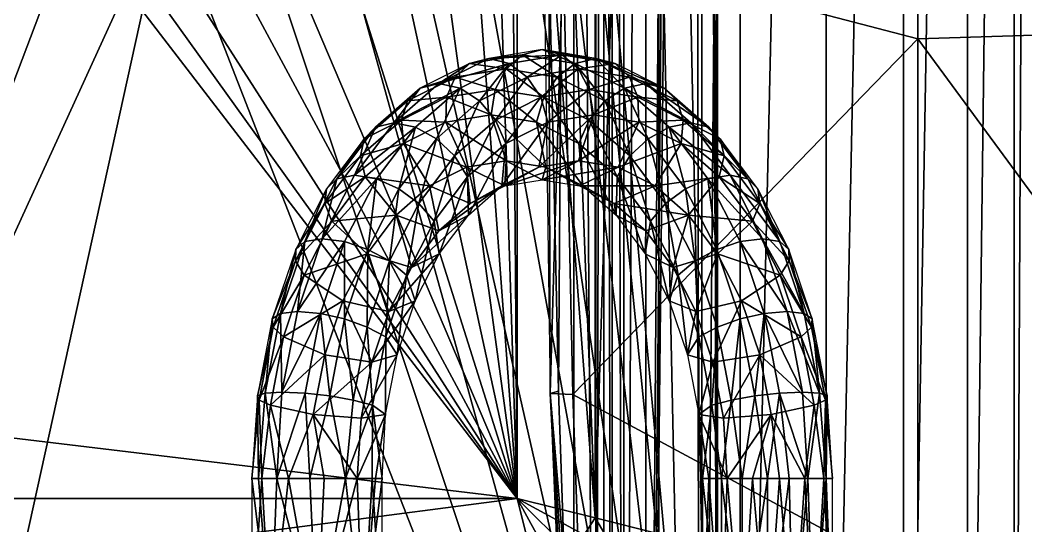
# Model space of a CAD drawing. Units: millimetres at full size, sheet at 1:50. Extents: x -9750 to 9750, y -6680 to 6675.
# Drawn here: x -4195.4 to -4095, y 3938.6 to 3989.1 of the extents above; entities that cross this region are included whole.
import ezdxf

# ---------------------------------------------------------------- set-up
doc = ezdxf.new("R2010")
doc.units = ezdxf.units.MM
doc.header["$LTSCALE"] = 50
doc.layers.add('0-A_汎用オブジェクト（実装）', color=4, linetype='Continuous')

msp = doc.modelspace()

# ---------------------------------------------------------------- wipeouts: each hides what was drawn before it
msp.add_wipeout([(-5115.77, 3745.05), (-4015.77, 3745.05), (-4015.77, 5120.05), (-4015.77, 5120.05)])

# ---------------------------------------------------------------- next in the draw order: wipeouts: each hides what was drawn before it
msp.add_wipeout([(-5115.77, 3745.05), (-4015.77, 5120.05), (-5115.77, 5120.05), (-5115.77, 5120.05)])

# ---------------------------------------------------------------- next in the draw order: linework, layer by layer
at = {"layer": '0-A_汎用オブジェクト（実装）'}
for p, q in [((-4125.77, 3936.37), (-4125.77, 4146.37)), ((-4125.77, 4146.37), (-4125.77, 3936.37)), ((-4125.77, 4030.94), (-4125.77, 3936.37)), ((-4125.77, 4021.08), (-4125.77, 3936.37)), ((-4125.77, 4012.09), (-4125.77, 3936.37)), ((-4125.77, 3821.98), (-4125.77, 4004.29))]:
    msp.add_line(p, q, dxfattribs=at)
for points in [[(-4132.91, 4259.72), (-4135.14, 4255.32), (-4135.14, 3827.41)], [(-4135.14, 3827.41), (-4132.91, 3823.02), (-4132.91, 4259.72)], [(-4132.91, 4259.72), (-4132.91, 3823.02), (-4131.69, 3991.61)], [(-4135.14, 3827.41), (-4135.14, 4255.32), (-4136.3, 4248.83)], [(-4136.3, 3833.9), (-4136.3, 4248.83), (-4137.13, 4234.17)], [(-4136.3, 4248.83), (-4136.3, 3833.9), (-4135.14, 3827.41)], [(-4137.92, 3863.24), (-4137.13, 3848.56), (-4137.13, 4234.17)], [(-4137.13, 4234.17), (-4137.92, 4219.49), (-4137.92, 3863.24)], [(-4137.13, 4234.17), (-4137.13, 3848.56), (-4136.3, 3833.9)], [(-4140.53, 4041.37), (-4123.49, 3854.34), (-4123.49, 4228.39)], [(-4114.91, 4228.23), (-4123.49, 4228.39), (-4123.49, 3854.34)], [(-4123.49, 3854.34), (-4114.91, 3854.5), (-4114.91, 4228.23)], [(-4107.2, 4227.77), (-4114.91, 4228.23), (-4114.91, 3854.5)], [(-4114.91, 3854.5), (-4107.2, 3854.96), (-4107.2, 4227.77)], [(-4100.79, 4227.05), (-4107.2, 4227.77), (-4107.2, 3854.96)], [(-4107.2, 3854.96), (-4100.79, 3855.68), (-4100.79, 4227.05)], [(-4096.13, 4226.11), (-4100.79, 4227.05), (-4100.79, 3855.68)], [(-4100.79, 3855.68), (-4096.13, 3856.62), (-4096.13, 4226.11)], [(-4094.27, 4224.32), (-4096.13, 4226.11), (-4096.13, 3856.62)], [(-4096.13, 3856.62), (-4094.27, 3858.41), (-4094.27, 4224.32)], [(-4137.92, 3863.24), (-4137.92, 4219.49), (-4140.1, 4175.16)], [(-4142.6, 3996.69), (-4141.66, 3952.07), (-4140.1, 4175.16)], [(-4141.66, 3952.07), (-4140.1, 3907.57), (-4140.1, 4175.16)], [(-4140.1, 3907.57), (-4137.92, 3863.24), (-4140.1, 4175.16)], [(-4131.62, 4144.9), (-4127.34, 3936.76), (-4127.34, 4145.97)], [(-4127.34, 4145.97), (-4125.77, 3936.37), (-4125.77, 4146.37)], [(-4127.34, 4145.97), (-4127.34, 3936.76), (-4125.77, 3936.37)], [(-4137.98, 3939.42), (-4131.62, 4144.9), (-4137.98, 4143.31)], [(-4131.62, 4144.9), (-4137.98, 3939.42), (-4131.62, 3937.83)], [(-4127.34, 3936.76), (-4131.62, 4144.9), (-4131.62, 3937.83)], [(-4145.77, 4141.37), (-4137.98, 3939.42), (-4137.98, 4143.31)], [(-4145.77, 4041.37), (-4137.98, 3939.42), (-4145.77, 4141.37)], [(-4146.48, 4034.31), (-4145.77, 3941.37), (-4145.77, 4041.37)], [(-4137.98, 3939.42), (-4145.77, 4041.37), (-4145.77, 3941.37)], [(-4143.74, 4041.37), (-4142.49, 3951.85), (-4142.6, 3996.69)], [(-4141.17, 3996.53), (-4143.74, 4041.37), (-4142.49, 3951.85)], [(-4140.53, 4041.37), (-4141.35, 4033.26), (-4123.49, 3854.34)], [(-4105.77, 4041.37), (-4141.17, 3996.53), (-4105.77, 3987.26)], [(-4067.77, 3988.47), (-4105.77, 4041.37), (-4105.77, 3987.26)], [(-4148.52, 4027.74), (-4145.77, 3941.37), (-4146.48, 4034.31)], [(-4141.35, 4033.26), (-4143.69, 4025.7), (-4123.49, 3854.34)], [(-4151.74, 4021.8), (-4145.77, 3941.37), (-4148.52, 4027.74)], [(-4143.69, 4025.7), (-4147.4, 4018.87), (-4123.49, 3854.34)], [(-4156.02, 4016.62), (-4145.77, 3941.37), (-4151.74, 4021.8)], [(-4147.4, 4018.87), (-4152.31, 4012.91), (-4123.49, 3854.34)], [(-4161.2, 4012.34), (-4145.77, 3941.37), (-4156.02, 4016.62)], [(-4152.31, 4012.91), (-4158.27, 4008), (-4123.49, 3854.34)], [(-4200.33, 4012.34), (-4216.01, 3949.78), (-4145.77, 3941.37)], [(-4145.77, 3941.37), (-4194.39, 4009.12), (-4200.33, 4012.34)], [(-4167.14, 4009.12), (-4145.77, 3941.37), (-4161.2, 4012.34)], [(-4194.39, 4009.12), (-4145.77, 3941.37), (-4187.82, 4007.08)], [(-4173.71, 4007.08), (-4145.77, 3941.37), (-4167.14, 4009.12)], [(-4158.27, 4008), (-4165.1, 4004.29), (-4123.49, 3854.34)], [(-4187.82, 4007.08), (-4145.77, 3941.37), (-4180.77, 4006.37)], [(-4180.77, 4006.37), (-4145.77, 3941.37), (-4173.71, 4007.08)], [(-4165.1, 4004.29), (-4172.66, 4001.94), (-4123.49, 3854.34)], [(-4125.77, 3821.98), (-4125.77, 4004.29), (-4125.83, 4002.21)], [(-4188.88, 4001.94), (-4240.39, 3942.65), (-4229.77, 3893.98)], [(-4229.77, 3893.98), (-4180.77, 4001.13), (-4188.88, 4001.94)], [(-4123.49, 3854.34), (-4172.66, 4001.94), (-4180.77, 4001.13)], [(-4125.83, 4002.21), (-4126.03, 4000.26), (-4125.77, 3821.98)], [(-4180.77, 4001.13), (-4229.77, 3893.98), (-4214.92, 3846.14)], [(-4214.92, 3846.14), (-4123.49, 3854.34), (-4180.77, 4001.13)], [(-4126.03, 4000.26), (-4127.74, 3994.9), (-4127.57, 3822.35)], [(-4127.57, 3822.35), (-4125.77, 3821.98), (-4126.03, 4000.26)], [(-4142.49, 3951.85), (-4140.1, 3907.57), (-4141.66, 3952.07), (-4142.49, 3951.85), (-4141.66, 3952.07), (-4142.6, 3996.69), (-4142.49, 3951.85), (-4138.72, 3862.81), (-4137.92, 3863.24)], [(-4141.17, 3996.53), (-4142.49, 3951.85), (-4140.22, 3951.75)], [(-4140.22, 3951.75), (-4105.77, 3987.26), (-4141.17, 3996.53)], [(-4127.57, 3822.35), (-4127.74, 3994.9), (-4131.13, 3991.8)], [(-4131.13, 3991.8), (-4131.41, 3991.7), (-4132.91, 3823.02)], [(-4131.13, 3991.8), (-4132.91, 3823.02), (-4127.57, 3822.35)], [(-4131.41, 3991.7), (-4131.69, 3991.61), (-4132.91, 3823.02)], [(-4105.77, 3987.26), (-4067.77, 3935.63), (-4067.77, 3988.47)], [(-4105.77, 3987.26), (-4140.22, 3951.75), (-4105.77, 3933.22)], [(-4067.77, 3935.63), (-4105.77, 3987.26), (-4105.77, 3933.22)], [(-4153.59, 3982.81), (-4146.56, 3984.81), (-4148.61, 3985.31)], [(-4150.53, 3984.81), (-4153.59, 3982.81), (-4148.61, 3985.31)], [(-4146.87, 3984.27), (-4145.25, 3985.67), (-4150.53, 3984.81)], [(-4148.61, 3985.31), (-4150.53, 3984.81), (-4145.25, 3985.67)], [(-4148.61, 3985.31), (-4141.28, 3985.67), (-4143.27, 3986.18)], [(-4145.25, 3985.67), (-4143.27, 3986.18), (-4148.61, 3985.31)], [(-4141.28, 3985.67), (-4148.61, 3985.31), (-4146.56, 3984.81)], [(-4145.25, 3985.67), (-4146.87, 3984.27), (-4141.77, 3983.44)], [(-4144.77, 3983.44), (-4141.28, 3985.67), (-4146.56, 3984.81)], [(-4143.27, 3986.18), (-4145.25, 3985.67), (-4139.97, 3984.81)], [(-4141.77, 3983.44), (-4139.97, 3984.81), (-4145.25, 3985.67)], [(-4141.28, 3985.67), (-4144.77, 3983.44), (-4139.66, 3984.27)], [(-4139.97, 3984.81), (-4137.92, 3985.31), (-4143.27, 3986.18)], [(-4143.27, 3986.18), (-4136, 3984.81), (-4137.92, 3985.31)], [(-4136, 3984.81), (-4143.27, 3986.18), (-4141.28, 3985.67)], [(-4139.66, 3984.27), (-4136, 3984.81), (-4141.28, 3985.67)], [(-4137.92, 3985.31), (-4139.97, 3984.81), (-4135.05, 3982.34)], [(-4135.05, 3982.34), (-4132.94, 3982.81), (-4137.92, 3985.31)], [(-4137.92, 3985.31), (-4132.94, 3982.81), (-4131.08, 3982.34)], [(-4131.08, 3982.34), (-4136, 3984.81), (-4137.92, 3985.31)], [(-4151.98, 3983.44), (-4150.53, 3984.81), (-4155.45, 3982.34)], [(-4153.59, 3982.81), (-4150.53, 3984.81), (-4155.45, 3982.34)], [(-4146.56, 3984.81), (-4153.59, 3982.81), (-4151.48, 3982.34)], [(-4150.53, 3984.81), (-4151.98, 3983.44), (-4146.87, 3984.27)], [(-4147.97, 3982.21), (-4146.87, 3984.27), (-4151.98, 3983.44)], [(-4149.53, 3981.06), (-4146.56, 3984.81), (-4151.48, 3982.34)], [(-4146.56, 3984.81), (-4149.53, 3981.06), (-4144.77, 3983.44)], [(-4146.87, 3984.27), (-4147.97, 3982.21), (-4143.12, 3981.42)], [(-4143.12, 3981.42), (-4141.77, 3983.44), (-4146.87, 3984.27)], [(-4143.42, 3981.42), (-4139.66, 3984.27), (-4144.77, 3983.44)], [(-4139.66, 3984.27), (-4143.42, 3981.42), (-4138.57, 3982.21)], [(-4139.97, 3984.81), (-4141.77, 3983.44), (-4137.01, 3981.06)], [(-4137.01, 3981.06), (-4135.05, 3982.34), (-4139.97, 3984.81)], [(-4136, 3984.81), (-4139.66, 3984.27), (-4134.55, 3983.44)], [(-4138.57, 3982.21), (-4134.55, 3983.44), (-4139.66, 3984.27)], [(-4134.55, 3983.44), (-4131.08, 3982.34), (-4136, 3984.81)], [(-4152.82, 3981.42), (-4151.98, 3983.44), (-4156.74, 3981.06)], [(-4155.45, 3982.34), (-4156.74, 3981.06), (-4151.98, 3983.44)], [(-4151.98, 3983.44), (-4152.82, 3981.42), (-4147.97, 3982.21)], [(-4147.93, 3979.15), (-4144.77, 3983.44), (-4149.53, 3981.06)], [(-4144.77, 3983.44), (-4147.93, 3979.15), (-4143.42, 3981.42)], [(-4141.77, 3983.44), (-4143.12, 3981.42), (-4138.6, 3979.15)], [(-4138.6, 3979.15), (-4137.01, 3981.06), (-4141.77, 3983.44)], [(-4134.55, 3983.44), (-4138.57, 3982.21), (-4133.72, 3981.42)], [(-4131.08, 3982.34), (-4134.55, 3983.44), (-4129.79, 3981.06)], [(-4133.72, 3981.42), (-4129.79, 3981.06), (-4134.55, 3983.44)], [(-4156.74, 3981.06), (-4155.45, 3982.34), (-4159.91, 3978.44)], [(-4158.1, 3978.87), (-4155.45, 3982.34), (-4159.91, 3978.44)], [(-4155.45, 3982.34), (-4158.1, 3978.87), (-4153.59, 3982.81)], [(-4158.1, 3978.87), (-4151.48, 3982.34), (-4153.59, 3982.81)], [(-4151.48, 3982.34), (-4158.1, 3978.87), (-4155.94, 3978.44)], [(-4153.83, 3977.29), (-4151.48, 3982.34), (-4155.94, 3978.44)], [(-4151.48, 3982.34), (-4153.83, 3977.29), (-4149.53, 3981.06)], [(-4135.05, 3982.34), (-4137.01, 3981.06), (-4132.7, 3977.29)], [(-4128.43, 3978.86), (-4132.94, 3982.81), (-4135.05, 3982.34)], [(-4132.7, 3977.29), (-4130.6, 3978.44), (-4135.05, 3982.34)], [(-4135.05, 3982.34), (-4130.6, 3978.44), (-4128.43, 3978.86)], [(-4132.94, 3982.81), (-4128.43, 3978.86), (-4126.63, 3978.44)], [(-4126.63, 3978.44), (-4131.08, 3982.34), (-4132.94, 3982.81)], [(-4129.79, 3981.06), (-4126.63, 3978.44), (-4131.08, 3982.34)], [(-4152.9, 3978.94), (-4152.82, 3981.42), (-4157.34, 3979.15)], [(-4156.74, 3981.06), (-4157.34, 3979.15), (-4152.82, 3981.42)], [(-4152.82, 3981.42), (-4152.9, 3978.94), (-4148.37, 3979.68)], [(-4148.37, 3979.68), (-4147.97, 3982.21), (-4152.82, 3981.42)], [(-4147.97, 3982.21), (-4148.37, 3979.68), (-4143.83, 3978.94)], [(-4143.83, 3978.94), (-4143.12, 3981.42), (-4147.97, 3982.21)], [(-4146.92, 3976.82), (-4143.42, 3981.42), (-4147.93, 3979.15)], [(-4143.42, 3981.42), (-4146.92, 3976.82), (-4142.7, 3978.94)], [(-4143.12, 3981.42), (-4143.83, 3978.94), (-4139.61, 3976.82)], [(-4142.7, 3978.94), (-4138.57, 3982.21), (-4143.42, 3981.42)], [(-4139.61, 3976.82), (-4138.6, 3979.15), (-4143.12, 3981.42)], [(-4138.57, 3982.21), (-4142.7, 3978.94), (-4138.16, 3979.68)], [(-4138.16, 3979.68), (-4133.72, 3981.42), (-4138.57, 3982.21)], [(-4133.72, 3981.42), (-4138.16, 3979.68), (-4133.63, 3978.94)], [(-4129.79, 3981.06), (-4133.72, 3981.42), (-4129.2, 3979.15)], [(-4133.63, 3978.94), (-4129.2, 3979.15), (-4133.72, 3981.42)], [(-4157.34, 3979.15), (-4156.74, 3981.06), (-4161.05, 3977.29)], [(-4159.91, 3978.44), (-4161.05, 3977.29), (-4156.74, 3981.06)], [(-4152.02, 3975.57), (-4149.53, 3981.06), (-4153.83, 3977.29)], [(-4149.53, 3981.06), (-4152.02, 3975.57), (-4147.93, 3979.15)], [(-4137.01, 3981.06), (-4138.6, 3979.15), (-4134.51, 3975.57)], [(-4134.51, 3975.57), (-4132.7, 3977.29), (-4137.01, 3981.06)], [(-4126.63, 3978.44), (-4129.79, 3981.06), (-4125.49, 3977.29)], [(-4129.2, 3979.15), (-4125.49, 3977.29), (-4129.79, 3981.06)], [(-4146.87, 3975.08), (-4148.37, 3979.68), (-4152.9, 3978.94)], [(-4142.91, 3974.44), (-4143.83, 3978.94), (-4148.37, 3979.68)], [(-4148.37, 3979.68), (-4146.87, 3975.08), (-4142.91, 3974.44)], [(-4138.16, 3979.68), (-4143.62, 3974.43), (-4139.66, 3975.08)], [(-4143.62, 3974.43), (-4138.16, 3979.68), (-4142.7, 3978.94)], [(-4139.66, 3975.08), (-4133.63, 3978.94), (-4138.16, 3979.68)], [(-4161.05, 3977.29), (-4163.79, 3973.28), (-4159.91, 3978.44)], [(-4162.02, 3973.64), (-4159.91, 3978.44), (-4163.79, 3973.28)], [(-4162.02, 3973.64), (-4155.94, 3978.44), (-4158.1, 3978.87)], [(-4159.91, 3978.44), (-4162.02, 3973.64), (-4158.1, 3978.87)], [(-4155.94, 3978.44), (-4162.02, 3973.64), (-4159.81, 3973.28)], [(-4157.13, 3976.82), (-4157.34, 3979.15), (-4161.42, 3975.57)], [(-4161.05, 3977.29), (-4161.42, 3975.57), (-4157.34, 3979.15)], [(-4157.58, 3972.29), (-4155.94, 3978.44), (-4159.81, 3973.28)], [(-4155.94, 3978.44), (-4157.58, 3972.29), (-4153.83, 3977.29)], [(-4157.34, 3979.15), (-4157.13, 3976.82), (-4152.9, 3978.94)], [(-4150.83, 3974.44), (-4152.9, 3978.94), (-4157.13, 3976.82)], [(-4152.9, 3978.94), (-4150.83, 3974.44), (-4146.87, 3975.08)], [(-4150.74, 3973.47), (-4147.93, 3979.15), (-4152.02, 3975.57)], [(-4147.93, 3979.15), (-4150.74, 3973.47), (-4146.92, 3976.82)], [(-4142.7, 3978.94), (-4147.31, 3972.59), (-4143.62, 3974.43)], [(-4147.31, 3972.59), (-4142.7, 3978.94), (-4146.92, 3976.82)], [(-4139.22, 3972.59), (-4139.61, 3976.82), (-4143.83, 3978.94)], [(-4143.83, 3978.94), (-4142.91, 3974.44), (-4139.22, 3972.59)], [(-4133.63, 3978.94), (-4139.66, 3975.08), (-4135.7, 3974.43)], [(-4138.6, 3979.15), (-4139.61, 3976.82), (-4135.79, 3973.47)], [(-4135.79, 3973.47), (-4134.51, 3975.57), (-4138.6, 3979.15)], [(-4135.7, 3974.43), (-4129.41, 3976.82), (-4133.63, 3978.94)], [(-4129.2, 3979.15), (-4133.63, 3978.94), (-4129.41, 3976.82)], [(-4130.6, 3978.44), (-4132.7, 3977.29), (-4128.95, 3972.29)], [(-4124.51, 3973.64), (-4128.43, 3978.86), (-4130.6, 3978.44)], [(-4128.95, 3972.29), (-4126.72, 3973.28), (-4130.6, 3978.44)], [(-4130.6, 3978.44), (-4126.72, 3973.28), (-4124.51, 3973.64)], [(-4129.41, 3976.82), (-4125.11, 3975.57), (-4129.2, 3979.15)], [(-4125.49, 3977.29), (-4129.2, 3979.15), (-4125.11, 3975.57)], [(-4128.43, 3978.86), (-4124.51, 3973.64), (-4122.75, 3973.28)], [(-4122.75, 3973.28), (-4126.63, 3978.44), (-4128.43, 3978.86)], [(-4125.49, 3977.29), (-4126.63, 3978.44), (-4122.75, 3973.28)], [(-4161.42, 3975.57), (-4161.05, 3977.29), (-4164.8, 3972.29)], [(-4163.79, 3973.28), (-4161.05, 3977.29), (-4164.8, 3972.29)], [(-4155.58, 3970.83), (-4153.83, 3977.29), (-4157.58, 3972.29)], [(-4153.83, 3977.29), (-4155.58, 3970.83), (-4152.02, 3975.57)], [(-4132.7, 3977.29), (-4134.51, 3975.57), (-4130.95, 3970.83)], [(-4130.95, 3970.83), (-4128.95, 3972.29), (-4132.7, 3977.29)], [(-4122.75, 3973.28), (-4121.74, 3972.29), (-4125.49, 3977.29)], [(-4125.11, 3975.57), (-4121.74, 3972.29), (-4125.49, 3977.29)], [(-4161.42, 3975.57), (-4160.95, 3973.47), (-4157.13, 3976.82)], [(-4154.52, 3972.59), (-4157.13, 3976.82), (-4160.95, 3973.47)], [(-4157.13, 3976.82), (-4154.52, 3972.59), (-4150.83, 3974.44)], [(-4150.65, 3969.66), (-4146.92, 3976.82), (-4150.74, 3973.47)], [(-4146.92, 3976.82), (-4150.65, 3969.66), (-4147.31, 3972.59)], [(-4135.89, 3969.66), (-4135.79, 3973.47), (-4139.61, 3976.82)], [(-4139.61, 3976.82), (-4139.22, 3972.59), (-4135.89, 3969.66)], [(-4129.41, 3976.82), (-4135.7, 3974.43), (-4132.01, 3972.59)], [(-4132.01, 3972.59), (-4125.59, 3973.47), (-4129.41, 3976.82)], [(-4125.11, 3975.57), (-4129.41, 3976.82), (-4125.59, 3973.47)], [(-4160.95, 3973.47), (-4161.42, 3975.57), (-4164.99, 3970.83)], [(-4164.8, 3972.29), (-4164.99, 3970.83), (-4161.42, 3975.57)], [(-4154.07, 3969.04), (-4152.02, 3975.57), (-4155.58, 3970.83)], [(-4152.02, 3975.57), (-4154.07, 3969.04), (-4150.74, 3973.47)], [(-4134.51, 3975.57), (-4135.79, 3973.47), (-4132.46, 3969.04)], [(-4132.46, 3969.04), (-4130.95, 3970.83), (-4134.51, 3975.57)], [(-4125.59, 3973.47), (-4121.55, 3970.83), (-4125.11, 3975.57)], [(-4121.74, 3972.29), (-4125.11, 3975.57), (-4121.55, 3970.83)], [(-4150.83, 3974.44), (-4154.52, 3972.59), (-4150.46, 3970.83)], [(-4146.87, 3975.08), (-4150.83, 3974.44), (-4146.99, 3972.57)], [(-4150.46, 3970.83), (-4146.99, 3972.57), (-4150.83, 3974.44)], [(-4143.62, 3974.43), (-4150.46, 3970.83), (-4146.99, 3972.57)], [(-4150.46, 3970.83), (-4143.62, 3974.43), (-4147.31, 3972.59)], [(-4146.99, 3972.57), (-4143.27, 3973.18), (-4146.87, 3975.08)], [(-4139.66, 3975.08), (-4146.99, 3972.57), (-4143.27, 3973.18)], [(-4146.99, 3972.57), (-4139.66, 3975.08), (-4143.62, 3974.43)], [(-4142.91, 3974.44), (-4146.87, 3975.08), (-4143.27, 3973.18)], [(-4143.27, 3973.18), (-4135.7, 3974.43), (-4139.66, 3975.08)], [(-4143.27, 3973.18), (-4139.54, 3972.57), (-4142.91, 3974.44)], [(-4135.7, 3974.43), (-4143.27, 3973.18), (-4139.54, 3972.57)], [(-4139.22, 3972.59), (-4142.91, 3974.44), (-4139.54, 3972.57)], [(-4139.54, 3972.57), (-4132.01, 3972.59), (-4135.7, 3974.43)], [(-4165.26, 3967.3), (-4163.79, 3973.28), (-4166.99, 3967.02), (-4165.26, 3967.3), (-4159.81, 3973.28), (-4162.02, 3973.64)], [(-4164.8, 3972.29), (-4166.99, 3967.02), (-4163.79, 3973.28)], [(-4163.79, 3973.28), (-4165.26, 3967.3), (-4162.02, 3973.64)], [(-4159.81, 3973.28), (-4165.26, 3967.3), (-4163.02, 3967.02)], [(-4164.99, 3970.83), (-4164.28, 3969.04), (-4160.95, 3973.47)], [(-4157.86, 3969.66), (-4160.95, 3973.47), (-4164.28, 3969.04)], [(-4160.68, 3966.24), (-4159.81, 3973.28), (-4163.02, 3967.02)], [(-4160.95, 3973.47), (-4157.86, 3969.66), (-4154.52, 3972.59)], [(-4159.81, 3973.28), (-4160.68, 3966.24), (-4157.58, 3972.29)], [(-4153.55, 3965.79), (-4150.74, 3973.47), (-4154.07, 3969.04)], [(-4150.74, 3973.47), (-4153.55, 3965.79), (-4150.65, 3969.66)], [(-4135.79, 3973.47), (-4135.89, 3969.66), (-4132.98, 3965.79)], [(-4132.98, 3965.79), (-4132.46, 3969.04), (-4135.79, 3973.47)], [(-4125.59, 3973.47), (-4132.01, 3972.59), (-4128.67, 3969.66)], [(-4126.72, 3973.28), (-4123.52, 3967.02), (-4121.27, 3967.3), (-4126.72, 3973.28), (-4128.95, 3972.29), (-4125.85, 3966.24)], [(-4128.67, 3969.66), (-4122.26, 3969.04), (-4125.59, 3973.47)], [(-4121.27, 3967.3), (-4124.51, 3973.64), (-4126.72, 3973.28)], [(-4125.85, 3966.24), (-4123.52, 3967.02), (-4126.72, 3973.28)], [(-4121.55, 3970.83), (-4125.59, 3973.47), (-4122.26, 3969.04)], [(-4124.51, 3973.64), (-4121.27, 3967.3), (-4119.55, 3967.02)], [(-4119.55, 3967.02), (-4122.75, 3973.28), (-4124.51, 3973.64)], [(-4121.74, 3972.29), (-4122.75, 3973.28), (-4119.55, 3967.02)], [(-4164.99, 3970.83), (-4164.8, 3972.29), (-4167.89, 3966.24)], [(-4166.99, 3967.02), (-4164.8, 3972.29), (-4167.89, 3966.24)], [(-4158.52, 3965.08), (-4157.58, 3972.29), (-4160.68, 3966.24)], [(-4157.58, 3972.29), (-4158.52, 3965.08), (-4155.58, 3970.83)], [(-4154.52, 3972.59), (-4157.86, 3969.66), (-4153.59, 3968.08)], [(-4153.59, 3968.08), (-4150.46, 3970.83), (-4154.52, 3972.59)], [(-4147.31, 3972.59), (-4150.46, 3970.83), (-4153.59, 3968.08)], [(-4153.59, 3968.08), (-4150.65, 3969.66), (-4147.31, 3972.59)], [(-4139.54, 3972.57), (-4136.08, 3970.83), (-4139.22, 3972.59)], [(-4132.01, 3972.59), (-4139.54, 3972.57), (-4136.08, 3970.83)], [(-4135.89, 3969.66), (-4136.08, 3970.83), (-4139.22, 3972.59)], [(-4136.08, 3970.83), (-4128.67, 3969.66), (-4132.01, 3972.59)], [(-4128.95, 3972.29), (-4130.95, 3970.83), (-4128.01, 3965.08)], [(-4128.01, 3965.08), (-4125.85, 3966.24), (-4128.95, 3972.29)], [(-4119.55, 3967.02), (-4118.64, 3966.24), (-4121.74, 3972.29)], [(-4121.55, 3970.83), (-4118.64, 3966.24), (-4121.74, 3972.29)], [(-4164.28, 3969.04), (-4164.99, 3970.83), (-4167.92, 3965.08)], [(-4167.89, 3966.24), (-4167.92, 3965.08), (-4164.99, 3970.83)], [(-4156.82, 3963.67), (-4155.58, 3970.83), (-4158.52, 3965.08)], [(-4155.58, 3970.83), (-4156.82, 3963.67), (-4154.07, 3969.04)], [(-4136.08, 3970.83), (-4135.89, 3969.66), (-4132.94, 3968.08)], [(-4128.67, 3969.66), (-4136.08, 3970.83), (-4132.94, 3968.08)], [(-4130.95, 3970.83), (-4132.46, 3969.04), (-4129.71, 3963.67)], [(-4129.71, 3963.67), (-4128.01, 3965.08), (-4130.95, 3970.83)], [(-4122.26, 3969.04), (-4118.61, 3965.08), (-4121.55, 3970.83)], [(-4118.64, 3966.24), (-4121.55, 3970.83), (-4118.61, 3965.08)], [(-4164.28, 3969.04), (-4160.77, 3965.79), (-4157.86, 3969.66)], [(-4157.86, 3969.66), (-4160.77, 3965.79), (-4156.33, 3964.44)], [(-4156.33, 3964.44), (-4153.59, 3968.08), (-4157.86, 3969.66)], [(-4150.65, 3969.66), (-4153.59, 3968.08), (-4156.33, 3964.44)], [(-4156.33, 3964.44), (-4153.55, 3965.79), (-4150.65, 3969.66)], [(-4132.98, 3965.79), (-4132.94, 3968.08), (-4135.89, 3969.66)], [(-4130.2, 3964.44), (-4128.67, 3969.66), (-4132.94, 3968.08)], [(-4128.67, 3969.66), (-4130.2, 3964.44), (-4125.76, 3965.79)], [(-4122.26, 3969.04), (-4128.67, 3969.66), (-4125.76, 3965.79)], [(-4167.92, 3965.08), (-4167.03, 3963.67), (-4164.28, 3969.04)], [(-4160.77, 3965.79), (-4164.28, 3969.04), (-4167.03, 3963.67)], [(-4155.95, 3961.1), (-4154.07, 3969.04), (-4156.82, 3963.67)], [(-4154.07, 3969.04), (-4155.95, 3961.1), (-4153.55, 3965.79)], [(-4132.46, 3969.04), (-4132.98, 3965.79), (-4130.58, 3961.1)], [(-4130.58, 3961.1), (-4129.71, 3963.67), (-4132.46, 3969.04)], [(-4125.76, 3965.79), (-4119.51, 3963.67), (-4122.26, 3969.04)], [(-4118.61, 3965.08), (-4122.26, 3969.04), (-4119.51, 3963.67)], [(-4166.99, 3967.02), (-4167.71, 3960.03), (-4165.26, 3967.3)], [(-4167.71, 3960.03), (-4163.02, 3967.02), (-4165.26, 3967.3)], [(-4132.94, 3968.08), (-4132.98, 3965.79), (-4130.2, 3964.44)], [(-4118.82, 3960.03), (-4121.27, 3967.3), (-4123.52, 3967.02)], [(-4121.27, 3967.3), (-4118.82, 3960.03), (-4117.13, 3959.83)], [(-4117.13, 3959.83), (-4119.55, 3967.02), (-4121.27, 3967.3)], [(-4167.92, 3965.08), (-4167.89, 3966.24), (-4170.23, 3959.29)], [(-4169.4, 3959.83), (-4167.89, 3966.24), (-4170.23, 3959.29)], [(-4167.89, 3966.24), (-4169.4, 3959.83), (-4166.99, 3967.02)], [(-4167.71, 3960.03), (-4166.99, 3967.02), (-4169.4, 3959.83)], [(-4163.02, 3967.02), (-4167.71, 3960.03), (-4165.43, 3959.83)], [(-4163.01, 3959.29), (-4163.02, 3967.02), (-4165.43, 3959.83)], [(-4163.02, 3967.02), (-4163.01, 3959.29), (-4160.68, 3966.24)], [(-4160.74, 3958.48), (-4160.68, 3966.24), (-4163.01, 3959.29)], [(-4160.68, 3966.24), (-4160.74, 3958.48), (-4158.52, 3965.08)], [(-4125.85, 3966.24), (-4128.01, 3965.08), (-4125.79, 3958.48)], [(-4123.52, 3967.02), (-4125.85, 3966.24), (-4123.52, 3959.29)], [(-4125.79, 3958.48), (-4123.52, 3959.29), (-4125.85, 3966.24)], [(-4123.52, 3967.02), (-4121.1, 3959.83), (-4118.82, 3960.03)], [(-4123.52, 3959.29), (-4121.1, 3959.83), (-4123.52, 3967.02)], [(-4118.64, 3966.24), (-4119.55, 3967.02), (-4117.13, 3959.83)], [(-4117.13, 3959.83), (-4116.3, 3959.29), (-4118.64, 3966.24)], [(-4118.61, 3965.08), (-4116.3, 3959.29), (-4118.64, 3966.24)], [(-4167.03, 3963.67), (-4163.17, 3961.1), (-4160.77, 3965.79)], [(-4160.77, 3965.79), (-4163.17, 3961.1), (-4158.58, 3960.03)], [(-4158.58, 3960.03), (-4156.33, 3964.44), (-4160.77, 3965.79)], [(-4153.55, 3965.79), (-4156.33, 3964.44), (-4158.58, 3960.03)], [(-4158.58, 3960.03), (-4155.95, 3961.1), (-4153.55, 3965.79)], [(-4130.58, 3961.1), (-4130.2, 3964.44), (-4132.98, 3965.79)], [(-4127.95, 3960.03), (-4125.76, 3965.79), (-4130.2, 3964.44)], [(-4125.76, 3965.79), (-4127.95, 3960.03), (-4123.36, 3961.1)], [(-4119.51, 3963.67), (-4125.76, 3965.79), (-4123.36, 3961.1)], [(-4170.23, 3959.29), (-4170.14, 3958.48), (-4167.92, 3965.08)], [(-4167.03, 3963.67), (-4167.92, 3965.08), (-4170.14, 3958.48)], [(-4158.9, 3957.5), (-4158.52, 3965.08), (-4160.74, 3958.48)], [(-4158.52, 3965.08), (-4158.9, 3957.5), (-4156.82, 3963.67)], [(-4130.2, 3964.44), (-4130.58, 3961.1), (-4127.95, 3960.03)], [(-4128.01, 3965.08), (-4129.71, 3963.67), (-4127.64, 3957.5)], [(-4127.64, 3957.5), (-4125.79, 3958.48), (-4128.01, 3965.08)], [(-4119.51, 3963.67), (-4116.39, 3958.48), (-4118.61, 3965.08)], [(-4116.3, 3959.29), (-4118.61, 3965.08), (-4116.39, 3958.48)], [(-4170.14, 3958.48), (-4169.1, 3957.5), (-4167.03, 3963.67)], [(-4163.17, 3961.1), (-4167.03, 3963.67), (-4169.1, 3957.5)], [(-4157.77, 3955.71), (-4156.82, 3963.67), (-4158.9, 3957.5)], [(-4156.82, 3963.67), (-4157.77, 3955.71), (-4155.95, 3961.1)], [(-4129.71, 3963.67), (-4130.58, 3961.1), (-4128.77, 3955.71)], [(-4128.77, 3955.71), (-4127.64, 3957.5), (-4129.71, 3963.67)], [(-4123.36, 3961.1), (-4126.25, 3954.97), (-4121.55, 3955.71), (-4123.36, 3961.1), (-4117.43, 3957.5), (-4119.51, 3963.67)], [(-4116.39, 3958.48), (-4119.51, 3963.67), (-4117.43, 3957.5)], [(-4169.1, 3957.5), (-4164.98, 3955.71), (-4163.17, 3961.1)], [(-4163.17, 3961.1), (-4164.98, 3955.71), (-4160.29, 3954.97)], [(-4160.29, 3954.97), (-4158.58, 3960.03), (-4163.17, 3961.1)], [(-4155.95, 3961.1), (-4158.58, 3960.03), (-4160.29, 3954.97)], [(-4160.29, 3954.97), (-4157.77, 3955.71), (-4155.95, 3961.1)], [(-4128.77, 3955.71), (-4127.95, 3960.03), (-4130.58, 3961.1)], [(-4126.25, 3954.97), (-4123.36, 3961.1), (-4127.95, 3960.03)], [(-4117.43, 3957.5), (-4123.36, 3961.1), (-4121.55, 3955.71)], [(-4170.14, 3958.48), (-4170.23, 3959.29), (-4171.71, 3951.61)], [(-4170.93, 3951.89), (-4170.23, 3959.29), (-4171.71, 3951.61)], [(-4170.23, 3959.29), (-4170.93, 3951.89), (-4169.4, 3959.83)], [(-4169.26, 3951.99), (-4169.4, 3959.83), (-4170.93, 3951.89)], [(-4169.4, 3959.83), (-4169.26, 3951.99), (-4167.71, 3960.03)], [(-4169.26, 3951.99), (-4165.43, 3959.83), (-4167.71, 3960.03)], [(-4165.43, 3959.83), (-4169.26, 3951.99), (-4166.96, 3951.89)], [(-4164.49, 3951.61), (-4165.43, 3959.83), (-4166.96, 3951.89)], [(-4165.43, 3959.83), (-4164.49, 3951.61), (-4163.01, 3959.29)], [(-4162.14, 3951.19), (-4163.01, 3959.29), (-4164.49, 3951.61)], [(-4163.01, 3959.29), (-4162.14, 3951.19), (-4160.74, 3958.48)], [(-4127.95, 3960.03), (-4128.77, 3955.71), (-4126.25, 3954.97)], [(-4123.52, 3959.29), (-4125.79, 3958.48), (-4124.39, 3951.19)], [(-4124.39, 3951.19), (-4122.04, 3951.61), (-4123.52, 3959.29)], [(-4121.1, 3959.83), (-4123.52, 3959.29), (-4122.04, 3951.61)], [(-4122.04, 3951.61), (-4119.57, 3951.89), (-4121.1, 3959.83)], [(-4117.28, 3951.99), (-4118.82, 3960.03), (-4121.1, 3959.83)], [(-4121.1, 3959.83), (-4119.57, 3951.89), (-4117.28, 3951.99)], [(-4118.82, 3960.03), (-4117.28, 3951.99), (-4115.6, 3951.89)], [(-4115.6, 3951.89), (-4117.13, 3959.83), (-4118.82, 3960.03)], [(-4116.3, 3959.29), (-4117.13, 3959.83), (-4115.6, 3951.89)], [(-4116.39, 3958.48), (-4114.83, 3951.61), (-4116.3, 3959.29)], [(-4115.6, 3951.89), (-4114.83, 3951.61), (-4116.3, 3959.29)], [(-4171.71, 3951.61), (-4171.55, 3951.19), (-4170.14, 3958.48)], [(-4169.1, 3957.5), (-4170.14, 3958.48), (-4171.55, 3951.19)], [(-4160.21, 3950.68), (-4160.74, 3958.48), (-4162.14, 3951.19)], [(-4160.74, 3958.48), (-4160.21, 3950.68), (-4158.9, 3957.5)], [(-4125.79, 3958.48), (-4127.64, 3957.5), (-4126.33, 3950.68)], [(-4126.33, 3950.68), (-4124.39, 3951.19), (-4125.79, 3958.48)], [(-4117.43, 3957.5), (-4114.99, 3951.19), (-4116.39, 3958.48)], [(-4114.83, 3951.61), (-4116.39, 3958.48), (-4114.99, 3951.19)], [(-4171.55, 3951.19), (-4170.41, 3950.68), (-4169.1, 3957.5)], [(-4164.98, 3955.71), (-4169.1, 3957.5), (-4170.41, 3950.68)], [(-4158.91, 3949.76), (-4158.9, 3957.5), (-4160.21, 3950.68)], [(-4158.9, 3957.5), (-4158.91, 3949.76), (-4157.77, 3955.71)], [(-4127.64, 3957.5), (-4128.77, 3955.71), (-4127.62, 3949.76)], [(-4127.62, 3949.76), (-4126.33, 3950.68), (-4127.64, 3957.5)], [(-4121.55, 3955.71), (-4116.12, 3950.68), (-4117.43, 3957.5)], [(-4114.99, 3951.19), (-4117.43, 3957.5), (-4116.12, 3950.68)], [(-4170.41, 3950.68), (-4166.13, 3949.76), (-4164.98, 3955.71)], [(-4160.29, 3954.97), (-4164.98, 3955.71), (-4166.13, 3949.76)], [(-4157.77, 3955.71), (-4160.29, 3954.97), (-4161.36, 3949.37)], [(-4161.36, 3949.37), (-4158.91, 3949.76), (-4157.77, 3955.71)], [(-4127.62, 3949.76), (-4126.25, 3954.97), (-4128.77, 3955.71)], [(-4125.17, 3949.37), (-4121.55, 3955.71), (-4126.25, 3954.97)], [(-4121.55, 3955.71), (-4125.17, 3949.37), (-4120.41, 3949.76)], [(-4116.12, 3950.68), (-4121.55, 3955.71), (-4120.41, 3949.76)], [(-4166.13, 3949.76), (-4161.36, 3949.37), (-4160.29, 3954.97)], [(-4126.25, 3954.97), (-4127.62, 3949.76), (-4125.17, 3949.37)], [(-4171.55, 3951.19), (-4171.71, 3951.61), (-4172.27, 3943.37)], [(-4171.61, 3943.37), (-4171.71, 3951.61), (-4172.27, 3943.37)], [(-4171.55, 3951.19), (-4172.27, 3943.37), (-4171.27, 3943.37)], [(-4171.71, 3951.61), (-4171.61, 3943.37), (-4170.93, 3951.89)], [(-4169.79, 3943.37), (-4170.93, 3951.89), (-4171.61, 3943.37)], [(-4171.27, 3943.37), (-4170.41, 3950.68), (-4171.55, 3951.19)], [(-4169.26, 3951.99), (-4170.93, 3951.89), (-4169.79, 3943.37)], [(-4169.79, 3943.37), (-4166.96, 3951.89), (-4169.26, 3951.99)], [(-4166.47, 3943.37), (-4166.96, 3951.89), (-4169.79, 3943.37)], [(-4166.47, 3943.37), (-4164.49, 3951.61), (-4166.96, 3951.89)], [(-4164.49, 3951.61), (-4166.47, 3943.37), (-4162.93, 3943.37)], [(-4164.49, 3951.61), (-4162.93, 3943.37), (-4162.14, 3951.19)], [(-4162.93, 3943.37), (-4160.21, 3950.68), (-4162.14, 3951.19)], [(-4142.49, 3951.85), (-4137.92, 3863.24), (-4140.1, 3907.57)], [(-4142.49, 3951.85), (-4138.72, 3862.81), (-4136.43, 3862.6)], [(-4138.64, 3907.09), (-4142.49, 3951.85), (-4136.43, 3862.6)], [(-4140.22, 3951.75), (-4142.49, 3951.85), (-4138.64, 3907.09)], [(-4138.64, 3907.09), (-4105.77, 3933.22), (-4140.22, 3951.75)], [(-4124.39, 3951.19), (-4126.33, 3950.68), (-4125.38, 3943.37)], [(-4125.38, 3943.37), (-4123.32, 3943.37), (-4124.39, 3951.19)], [(-4122.04, 3951.61), (-4124.39, 3951.19), (-4123.32, 3943.37)], [(-4123.32, 3943.37), (-4120.77, 3943.37), (-4122.04, 3951.61)], [(-4119.57, 3951.89), (-4122.04, 3951.61), (-4120.77, 3943.37)], [(-4120.77, 3943.37), (-4118.62, 3943.37), (-4119.57, 3951.89)], [(-4116.74, 3943.37), (-4117.28, 3951.99), (-4119.57, 3951.89)], [(-4118.62, 3943.37), (-4116.74, 3943.37), (-4119.57, 3951.89)], [(-4117.28, 3951.99), (-4116.74, 3943.37), (-4115.6, 3951.89)], [(-4116.74, 3943.37), (-4114.92, 3943.37), (-4115.6, 3951.89)], [(-4114.92, 3943.37), (-4114.27, 3943.37), (-4114.83, 3951.61), (-4114.92, 3943.37), (-4116.15, 3926.37), (-4114.27, 3926.37)], [(-4115.14, 3943.37), (-4114.99, 3951.19), (-4116.12, 3950.68)], [(-4114.83, 3951.61), (-4115.6, 3951.89), (-4114.92, 3943.37)], [(-4114.99, 3951.19), (-4115.14, 3943.37), (-4114.27, 3943.37)], [(-4114.99, 3951.19), (-4114.27, 3943.37), (-4114.83, 3951.61)], [(-4170.41, 3950.68), (-4171.27, 3943.37), (-4168.6, 3943.37)], [(-4168.6, 3943.37), (-4166.13, 3949.76), (-4170.41, 3950.68)], [(-4160.21, 3950.68), (-4162.93, 3943.37), (-4160.26, 3943.37)], [(-4159.27, 3943.37), (-4160.21, 3950.68), (-4160.26, 3943.37)], [(-4160.21, 3950.68), (-4159.27, 3943.37), (-4158.91, 3949.76)], [(-4126.33, 3950.68), (-4127.62, 3949.76), (-4127.27, 3943.37)], [(-4127.27, 3943.37), (-4125.38, 3943.37), (-4126.33, 3950.68)], [(-4120.41, 3949.76), (-4117.06, 3943.37), (-4116.12, 3950.68)], [(-4115.14, 3943.37), (-4116.12, 3950.68), (-4117.06, 3943.37)], [(-4145.77, 3941.37), (-4216.01, 3949.78), (-4205.64, 3941.37)], [(-4168.6, 3943.37), (-4165.06, 3943.37), (-4166.13, 3949.76)], [(-4165.06, 3943.37), (-4161.74, 3943.37), (-4166.13, 3949.76)], [(-4161.74, 3943.37), (-4161.36, 3949.37), (-4166.13, 3949.76)], [(-4161.36, 3949.37), (-4161.74, 3943.37), (-4158.91, 3949.76)], [(-4161.74, 3943.37), (-4159.92, 3943.37), (-4158.91, 3949.76)], [(-4159.92, 3943.37), (-4159.27, 3943.37), (-4158.91, 3949.76)], [(-4126.62, 3943.37), (-4127.62, 3949.76), (-4127.27, 3943.37)], [(-4124.79, 3943.37), (-4127.62, 3949.76), (-4126.62, 3943.37)], [(-4125.17, 3949.37), (-4127.62, 3949.76), (-4124.79, 3943.37)], [(-4124.79, 3943.37), (-4120.41, 3949.76), (-4125.17, 3949.37)], [(-4122.28, 3943.37), (-4120.41, 3949.76), (-4124.79, 3943.37)], [(-4119.57, 3943.37), (-4120.41, 3949.76), (-4122.28, 3943.37)], [(-4117.06, 3943.37), (-4120.41, 3949.76), (-4119.57, 3943.37)], [(-4172.27, 3927.87), (-4170.36, 3927.87), (-4171.27, 3943.37)], [(-4171.27, 3943.37), (-4172.27, 3943.37), (-4172.27, 3927.87)], [(-4170.36, 3927.87), (-4171.61, 3943.37), (-4172.27, 3943.37)], [(-4170.36, 3927.87), (-4169.79, 3943.37), (-4171.61, 3943.37)], [(-4168.6, 3943.37), (-4171.27, 3943.37), (-4170.36, 3927.87)], [(-4168.6, 3943.37), (-4170.36, 3927.87), (-4165.77, 3927.87)], [(-4169.79, 3943.37), (-4170.36, 3927.87), (-4165.77, 3927.87)], [(-4169.79, 3943.37), (-4165.77, 3927.87), (-4166.47, 3943.37)], [(-4165.77, 3927.87), (-4165.06, 3943.37), (-4168.6, 3943.37)], [(-4165.77, 3927.87), (-4162.93, 3943.37), (-4166.47, 3943.37)], [(-4161.74, 3943.37), (-4165.06, 3943.37), (-4165.77, 3927.87)], [(-4161.74, 3943.37), (-4165.77, 3927.87), (-4161.17, 3927.87)], [(-4162.93, 3943.37), (-4165.77, 3927.87), (-4161.17, 3927.87)], [(-4162.93, 3943.37), (-4161.17, 3927.87), (-4160.26, 3943.37)], [(-4161.17, 3927.87), (-4159.92, 3943.37), (-4161.74, 3943.37)], [(-4161.17, 3927.87), (-4159.27, 3927.87), (-4159.27, 3943.37)], [(-4161.17, 3927.87), (-4159.27, 3943.37), (-4159.92, 3943.37)], [(-4159.27, 3927.87), (-4160.26, 3943.37), (-4161.17, 3927.87)], [(-4160.26, 3943.37), (-4159.27, 3927.87), (-4159.27, 3943.37)], [(-4125.38, 3926.37), (-4125.38, 3943.37), (-4127.27, 3943.37)], [(-4127.27, 3943.37), (-4127.27, 3926.37), (-4125.38, 3926.37)], [(-4127.27, 3926.37), (-4126.62, 3943.37), (-4127.27, 3943.37)], [(-4126.62, 3943.37), (-4127.27, 3926.37), (-4125.38, 3926.37)], [(-4125.38, 3926.37), (-4124.79, 3943.37), (-4126.62, 3943.37)], [(-4125.38, 3943.37), (-4125.38, 3926.37), (-4123.32, 3926.37)], [(-4123.32, 3926.37), (-4123.32, 3943.37), (-4125.38, 3943.37)], [(-4124.79, 3943.37), (-4125.38, 3926.37), (-4123.32, 3926.37)], [(-4124.79, 3943.37), (-4123.32, 3926.37), (-4122.28, 3943.37)], [(-4120.77, 3943.37), (-4123.32, 3943.37), (-4123.32, 3926.37)], [(-4123.32, 3926.37), (-4120.77, 3926.37), (-4120.77, 3943.37)], [(-4120.77, 3926.37), (-4122.28, 3943.37), (-4123.32, 3926.37)], [(-4122.28, 3943.37), (-4120.77, 3926.37), (-4119.57, 3943.37)], [(-4118.62, 3943.37), (-4120.77, 3943.37), (-4120.77, 3926.37)], [(-4120.77, 3926.37), (-4118.21, 3926.37), (-4118.62, 3943.37)], [(-4118.21, 3926.37), (-4119.57, 3943.37), (-4120.77, 3926.37)], [(-4119.57, 3943.37), (-4118.21, 3926.37), (-4117.06, 3943.37)], [(-4116.74, 3943.37), (-4118.62, 3943.37), (-4118.21, 3926.37)], [(-4116.74, 3943.37), (-4118.21, 3926.37), (-4116.15, 3926.37)], [(-4116.15, 3926.37), (-4117.06, 3943.37), (-4118.21, 3926.37)], [(-4117.06, 3943.37), (-4116.15, 3926.37), (-4115.14, 3943.37)], [(-4116.15, 3926.37), (-4114.92, 3943.37), (-4116.74, 3943.37)], [(-4114.27, 3926.37), (-4115.14, 3943.37), (-4116.15, 3926.37)], [(-4115.14, 3943.37), (-4114.27, 3926.37), (-4114.27, 3943.37)], [(-4114.27, 3926.37), (-4114.27, 3943.37), (-4114.92, 3943.37)], [(-4205.64, 3933.58), (-4145.77, 3941.37), (-4205.64, 3941.37)], [(-4145.77, 3941.37), (-4205.64, 3933.58), (-4143.82, 3933.58)], [(-4140.56, 3936.16), (-4145.77, 3941.37), (-4142.13, 3934.67)], [(-4145.77, 3941.37), (-4140.56, 3936.16), (-4139.07, 3937.73)], [(-4142.13, 3934.67), (-4145.77, 3941.37), (-4143.82, 3933.58)], [(-4145.77, 3941.37), (-4139.07, 3937.73), (-4137.98, 3939.42)], [(-4135.92, 3935.97), (-4137.98, 3939.42), (-4139.07, 3937.73)], [(-4137.98, 3939.42), (-4135.92, 3935.97), (-4131.62, 3937.83)]]:
    msp.add_lwpolyline(points, close=True, dxfattribs=at)
for points in [[(-4125.77, 4146.37), (-4125.77, 4041.37), (-4125.77, 3936.37)], [(-4159.27, 3927.87), (-4170.36, 3927.87), (-4172.27, 3943.37), (-4172.27, 3927.87), (-4170.36, 3927.87)]]:
    msp.add_lwpolyline(points, dxfattribs=at)

doc.saveas('drawing.dxf')
